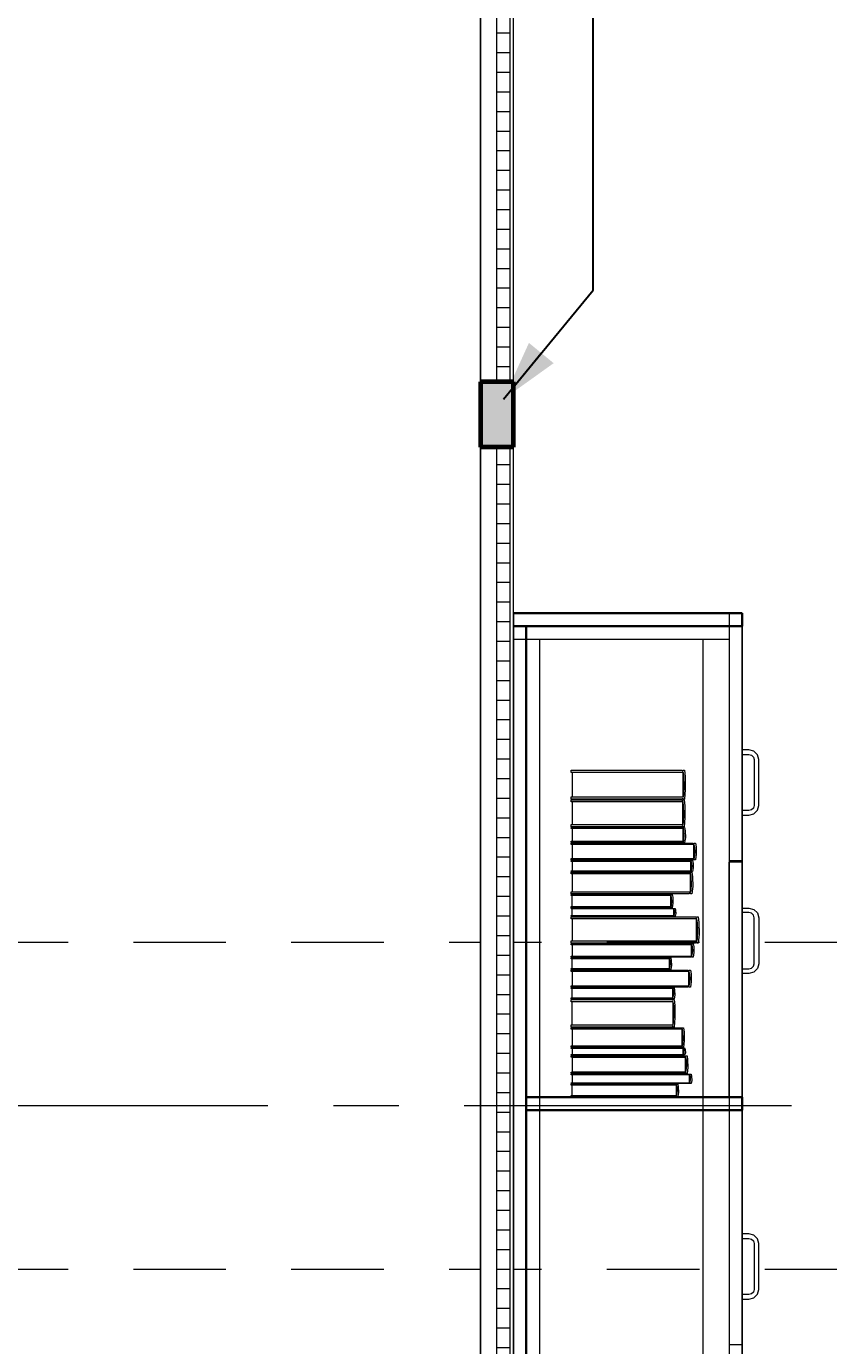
# Model space of a CAD drawing. Header units: inches. Extents: x -38 to 5698, y -33 to 92.
# Drawn here: x 104.076 to 105.302, y 7.083 to 9.1 of the extents above; entities that cross this region are included whole.
import ezdxf

# ---------------------------------------------------------------- set-up
doc = ezdxf.new("R2010")
doc.units = ezdxf.units.IN
doc.header["$MEASUREMENT"] = 0
doc.set_wipeout_variables(frame=1)
doc.header["$PDMODE"] = 1
for name, pattern in [('Hidden Line', [0.195611, 0.141111, -0.0545]), ('Punto & Raya', [0.65, 0.5, -0.075, 0, -0.075]), ('Wipeout_Contour', [1, 0, -1])]:
    doc.linetypes.add(name, pattern=pattern)
for name, color, linetype in [('02 _ ARQ _ ALB _ Cotas Ejes', 7, 'Continuous'), ('02 _ ARQ _ ALB _ Ejes Generales', 7, 'Continuous'), ('02 _ ARQ _ ZON _ Espacio.3D', 7, 'Continuous'), ('08 _ STR _ EXT _ 09 Vigas', 7, 'Continuous'), ('Acabado - Muros', 7, 'Continuous'), ('Dibujo 2D - General', 7, 'Continuous'), ('Interior - Mobiliario', 7, 'Continuous'), ('Notas - Etiquetas', 251, 'Continuous')]:
    doc.layers.add(name, color=color, linetype=linetype)
doc.styles.add('Estilo_Generado_4', font='swisse.ttf')
doc.dimstyles.new('Estilo_Generado__1', dxfattribs={"dimtxt": 0.125, "dimasz": 0.095, "dimexe": 0.18, "dimexo": 0.3, "dimgap": 0, "dimtad": 0, "dimtih": 1, "dimtoh": 1, "dimzin": 0, "dimdsep": 46, "dimtxsty": 'Estilo_Generado_4', "dimblk": 'ARROWHEAD_6', "dimblk1": 'ARROWHEAD_6', "dimblk2": 'ARROWHEAD_6', "dimcen": 0.09, "dimse1": 1, "dimse2": 1, "dimclrd": 144, "dimclre": 144, "dimclrt": 7, "dimadec": 0, "dimazin": 0, "dimtfac": 1, "dimtdec": 4, "dimtmove": 0, "dimatfit": 3, "dimfxl": 1, "dimtolj": 1, "dimtzin": 0, "dimarcsym": 0})
doc.dimstyles.new('Estilo_Generado__8', dxfattribs={"dimtxt": 0.18, "dimasz": 0.0912, "dimexe": 0.18, "dimexo": 0.0625, "dimgap": 0, "dimtad": 0, "dimtih": 1, "dimtoh": 1, "dimdec": 4, "dimzin": 0, "dimdsep": 46, "dimcen": 0.09, "dimadec": 0, "dimazin": 0, "dimtfac": 1, "dimtdec": 4, "dimtmove": 0, "dimatfit": 3, "dimldrblk": 'ARROWHEAD_5', "dimfxl": 1, "dimtolj": 1, "dimtzin": 0, "dimarcsym": 0})
pattern_1 = [(0, (92.500015, 3e-09), (0, 0.03), [])]

# ---------------------------------------------------------------- blocks, each defined once
blk = doc.blocks.new('ARROWHEAD_6')
at = {"color": 0, "linetype": 'Continuous', "lineweight": 0}
for p, q in [((-0.5, -0.5), (0.5, 0.5)), ((0, 0), (-1, 0))]:
    blk.add_line(p, q, dxfattribs=at)
blk = doc.blocks.new('*D87', base_point=(804.059, 0))
at = {"layer": '02 _ ARQ _ ALB _ Cotas Ejes', "color": 144, "linetype": 'Continuous', "lineweight": -2, "transparency": 16777216}
for p, q in [((101.915, 2.2841), (105.0886, 2.2841)), ((108.725, 2.2841), (105.476, 2.2841))]:
    blk.add_line(p, q, dxfattribs=at)
at = {"layer": 'Defpoints', "color": 0, "linetype": 'Continuous', "transparency": 16777216}
for p in [(101.82, 7.45), (108.82, 7.45), (108.82, 2.2841)]:
    blk.add_point(p, dxfattribs=at)
at = {"layer": '02 _ ARQ _ ALB _ Cotas Ejes', "color": 144, "linetype": 'Continuous', "lineweight": -2, "transparency": 16777216, "xscale": 0.095, "yscale": 0.095, "zscale": 0.095, "rotation": 180}
blk.add_blockref('ARROWHEAD_6', (101.82, 2.2841), dxfattribs=at)
at = {"layer": '02 _ ARQ _ ALB _ Cotas Ejes', "color": 144, "linetype": 'Continuous', "lineweight": -2, "transparency": 16777216, "xscale": 0.095, "yscale": 0.095, "zscale": 0.095}
blk.add_blockref('ARROWHEAD_6', (108.82, 2.2841), dxfattribs=at)
at = {"layer": '02 _ ARQ _ ALB _ Cotas Ejes', "color": 7, "linetype": 'Continuous', "lineweight": 13, "transparency": 16777216, "insert": (105.2823, 2.2841), "char_height": 0.125, "attachment_point": 5, "style": 'Estilo_Generado_4'}
blk.add_mtext('\\A1;7.00', dxfattribs=at)
blk = doc.blocks.new('ARROWHEAD_5')
at = {"linetype": 'Continuous', "lineweight": 0}
blk.add_hatch(color=0, dxfattribs=at).paths.add_polyline_path([(-1, 0.2679), (0, 0), (-1, -0.2679)])
at = {"color": 0, "linetype": 'Continuous', "lineweight": 0}
blk.add_line((0, 0), (-1, 0), dxfattribs=at)

msp = doc.modelspace()

# ---------------------------------------------------------------- linework, layer by layer
at = {"layer": '02 _ ARQ _ ZON _ Espacio.3D', "color": 254, "linetype": 'Continuous', "lineweight": 0, "flags": 128}
for points in [[(104.8201, 17.35), (104.8201, 6.45), (117.6487, 6.4499), (117.6487, 7.7), (117.7931, 7.7), (117.793, 6.45), (122.1232, 6.45), (122.1232, 7.7), (122.57, 7.7), (122.57, 16.9), (122.57, 17.4), (116.67, 17.4), (116.67, 16.9), (116.07, 16.9), (116.07, 16.2999), (115.57, 16.2999), (115.57, 17.4), (112.57, 17.4), (112.57, 16.0999), (108.57, 16.0998), (108.57, 17.35)], [(104.7701, 6.45), (104.7701, 17.35), (102.57, 17.35), (102.57, 16.9), (102.07, 16.9), (102.07, 16.4), (101.82, 16.4), (101.82, 16.15), (100.8201, 16.15), (100.8201, 13.25), (101.82, 13.25), (101.82, 12), (100.8201, 12), (100.8201, 9.1), (101.82, 9.1), (101.82, 8.1), (102.07, 8.1), (102.07, 7.7), (102.47, 7.7), (102.47, 7.2), (101.57, 7.2), (101.57, 7.85), (100.82, 7.85), (100.82, 6.45)]]:
    msp.add_lwpolyline(points, close=True, dxfattribs=at)
at = {"layer": 'Interior - Mobiliario', "color": 175, "linetype": 'Continuous', "lineweight": 13}
for p, q in [((104.8401, 8.1829), (105.1501, 8.1829)), ((104.8601, 8.1629), (105.1101, 8.1629)), ((105.1101, 8.1629), (105.1501, 8.1629)), ((105.1801, 7.9939), (105.1701, 7.9939)), ((105.1701, 7.9939), (105.1701, 7.9869)), ((105.1876, 7.9919), (105.1801, 7.9939)), ((105.1931, 7.9864), (105.1876, 7.9919)), ((105.1701, 7.9869), (105.1801, 7.9869)), ((105.1801, 7.9869), (105.1841, 7.9859)), ((105.1841, 7.9859), (105.187, 7.9829)), ((105.187, 7.9829), (105.1881, 7.9789)), ((105.1881, 7.9789), (105.1881, 7.9089)), ((105.1951, 7.9789), (105.1931, 7.9864)), ((105.1951, 7.9089), (105.1951, 7.9789)), ((104.9087, 7.9591), (104.9087, 7.9626)), ((104.9087, 7.9626), (105.0779, 7.9626)), ((105.08, 7.9591), (104.9087, 7.9591)), ((104.9105, 7.922), (104.9105, 7.9591)), ((105.0779, 7.9626), (105.0781, 7.9624)), ((105.0781, 7.9624), (105.0783, 7.9622)), ((105.0783, 7.9622), (105.0785, 7.962)), ((105.0785, 7.962), (105.0788, 7.9619)), ((105.0788, 7.9619), (105.079, 7.9619)), ((105.079, 7.9619), (105.0793, 7.962)), ((105.0791, 7.9591), (105.0791, 7.922)), ((105.0793, 7.962), (105.0795, 7.9622)), ((105.0795, 7.9622), (105.0797, 7.9625)), ((105.0797, 7.9625), (105.0798, 7.9626)), ((105.0798, 7.9626), (105.0817, 7.9626)), ((105.0808, 7.9525), (105.08, 7.9591)), ((105.0812, 7.9389), (105.0808, 7.9525)), ((105.0817, 7.9626), (105.0827, 7.953)), ((105.0827, 7.953), (105.0829, 7.9332)), ((105.0805, 7.9254), (105.0812, 7.9389)), ((105.0829, 7.9332), (105.0817, 7.9185)), ((104.9087, 7.9185), (104.9087, 7.922)), ((104.9087, 7.922), (105.08, 7.922)), ((105.0779, 7.9185), (104.9087, 7.9185)), ((104.9087, 7.9142), (104.9087, 7.9175)), ((104.9087, 7.9175), (105.0776, 7.9175)), ((105.0796, 7.9142), (104.9087, 7.9142)), ((104.9105, 7.8796), (104.9105, 7.9142)), ((105.0776, 7.9175), (105.0777, 7.9172)), ((105.0777, 7.9172), (105.0779, 7.917)), ((105.078, 7.9186), (105.0779, 7.9185)), ((105.0779, 7.917), (105.0782, 7.9169)), ((105.0782, 7.9189), (105.078, 7.9186)), ((105.0785, 7.9191), (105.0782, 7.9189)), ((105.0782, 7.9169), (105.0784, 7.9168)), ((105.0784, 7.9168), (105.0787, 7.9168)), ((105.0787, 7.9192), (105.0785, 7.9191)), ((105.079, 7.9192), (105.0787, 7.9192)), ((105.0787, 7.9168), (105.0789, 7.9169)), ((105.0788, 7.9142), (105.0788, 7.8796)), ((105.0789, 7.9169), (105.0792, 7.9171)), ((105.0792, 7.9191), (105.079, 7.9192)), ((105.0795, 7.919), (105.0792, 7.9191)), ((105.0792, 7.9171), (105.0794, 7.9173)), ((105.0794, 7.9173), (105.0795, 7.9175)), ((105.0797, 7.9187), (105.0795, 7.919)), ((105.0795, 7.9175), (105.0814, 7.9175)), ((105.0804, 7.908), (105.0796, 7.9142)), ((105.0798, 7.9185), (105.0797, 7.9187)), ((105.0817, 7.9185), (105.0798, 7.9185)), ((105.08, 7.922), (105.0805, 7.9254)), ((105.0809, 7.8953), (105.0804, 7.908)), ((105.0814, 7.9175), (105.0823, 7.9084)), ((105.0823, 7.9084), (105.0825, 7.89)), ((105.1881, 7.9089), (105.187, 7.9049)), ((105.1931, 7.9014), (105.1951, 7.9089)), ((105.0801, 7.8827), (105.0809, 7.8953)), ((105.0825, 7.89), (105.0814, 7.8763)), ((105.1801, 7.9009), (105.1701, 7.9009)), ((105.1701, 7.9009), (105.1701, 7.8939)), ((105.1701, 7.8939), (105.1801, 7.8939)), ((105.1841, 7.902), (105.1801, 7.9009)), ((105.1801, 7.8939), (105.1876, 7.8959)), ((105.187, 7.9049), (105.1841, 7.902)), ((105.1876, 7.8959), (105.1931, 7.9014)), ((104.9087, 7.8763), (104.9087, 7.8796)), ((104.9087, 7.8796), (105.0796, 7.8796)), ((105.0776, 7.8763), (104.9087, 7.8763)), ((104.9087, 7.8735), (104.9087, 7.8753)), ((104.9087, 7.8753), (105.0781, 7.8753)), ((105.0802, 7.8735), (104.9087, 7.8735)), ((105.0777, 7.8765), (105.0776, 7.8763)), ((105.0779, 7.8767), (105.0777, 7.8765)), ((105.0781, 7.8769), (105.0779, 7.8767)), ((105.0784, 7.877), (105.0781, 7.8769)), ((105.0781, 7.8753), (105.0783, 7.8752)), ((105.0783, 7.8752), (105.0785, 7.8751)), ((105.0786, 7.877), (105.0784, 7.877)), ((105.0785, 7.8751), (105.0788, 7.875)), ((105.0789, 7.8769), (105.0786, 7.877)), ((105.0788, 7.875), (105.079, 7.8749)), ((105.0791, 7.8768), (105.0789, 7.8769)), ((105.079, 7.8749), (105.0793, 7.8749)), ((105.0793, 7.8765), (105.0791, 7.8768)), ((105.0795, 7.8763), (105.0793, 7.8765)), ((105.0793, 7.8749), (105.0795, 7.875)), ((105.0814, 7.8763), (105.0795, 7.8763)), ((105.0795, 7.875), (105.0797, 7.8751)), ((105.0796, 7.8796), (105.0801, 7.8827)), ((105.0797, 7.8751), (105.08, 7.8752)), ((105.08, 7.8752), (105.0801, 7.8753)), ((105.0801, 7.8753), (105.0819, 7.8753)), ((105.081, 7.87), (105.0802, 7.8735)), ((105.0815, 7.8629), (105.081, 7.87)), ((105.0819, 7.8753), (105.0829, 7.8702))]:
    msp.add_line(p, q, dxfattribs=at)

# ---------------------------------------------------------------- leaders
at = {"layer": 'Notas - Etiquetas', "color": 8, "linetype": 'Continuous', "lineweight": 13, "annotation_type": 0, "has_hookline": 1, "hookline_direction": 0, "text_width": 1.9482, "horizontal_direction": (0, 1, 0)}
msp.add_leader([(104.8051, 8.5301), (104.9422, 8.6969), (104.9422, 9.1969)], dimstyle='Estilo_Generado__8', dxfattribs=at)

# ---------------------------------------------------------------- next in the draw order: wipeouts: each hides what was drawn before it
at = {"color": 254, "linetype": 'Wipeout_Contour', "lineweight": 0, "ltscale": 4898.812361}
msp.add_wipeout([(104.7701, 10.7067), (104.7701, 8.5567), (104.8201, 8.5567), (104.8201, 10.6902), (104.7871, 10.6902), (104.7871, 10.7067)], dxfattribs=at).dxf.layer = 'Acabado - Muros'
at = {"color": 254, "linetype": 'Wipeout_Contour', "lineweight": 0, "ltscale": 4906.165759}
msp.add_wipeout([(117.0136, 5.8), (117.0136, 6.35), (100.6701, 6.35), (100.6701, 7.85), (100.17, 7.85), (100.17, 5.8)], dxfattribs=at).dxf.layer = 'Dibujo 2D - General'

# ---------------------------------------------------------------- next in the draw order: linework, layer by layer
at = {"layer": 'Acabado - Muros', "color": 251, "linetype": 'Continuous', "lineweight": 13, "flags": 128}
for points in [[(104.7701, 12.8567), (104.7701, 10.7067), (104.7701, 8.5567)], [(104.8201, 10.6902), (104.8201, 8.5567)]]:
    msp.add_lwpolyline(points, dxfattribs=at)
at = {"layer": 'Interior - Mobiliario', "color": 175, "linetype": 'Continuous', "lineweight": 13}
for p, q in [((104.8401, 6.7229), (104.8401, 8.1829)), ((105.1501, 8.1829), (105.1501, 6.7229)), ((104.9105, 7.8541), (104.9105, 7.8735)), ((105.0793, 7.8735), (105.0793, 7.8541)), ((105.0829, 7.8702), (105.0831, 7.8599)), ((104.9087, 7.8522), (104.9087, 7.8541)), ((104.9087, 7.8541), (105.0802, 7.8541)), ((105.0781, 7.8522), (104.9087, 7.8522)), ((104.9087, 7.8492), (104.9087, 7.8512)), ((104.9087, 7.8512), (105.0943, 7.8512)), ((105.0965, 7.8492), (104.9087, 7.8492)), ((104.9106, 7.8275), (104.9106, 7.8492)), ((105.0782, 7.8523), (105.0781, 7.8522)), ((105.0785, 7.8524), (105.0782, 7.8523)), ((105.0787, 7.8525), (105.0785, 7.8524)), ((105.0789, 7.8526), (105.0787, 7.8525)), ((105.0792, 7.8526), (105.0789, 7.8526)), ((105.0795, 7.8526), (105.0792, 7.8526)), ((105.0797, 7.8525), (105.0795, 7.8526)), ((105.0799, 7.8523), (105.0797, 7.8525)), ((105.0801, 7.8522), (105.0799, 7.8523)), ((105.0819, 7.8522), (105.0801, 7.8522)), ((105.0802, 7.8541), (105.0807, 7.8558)), ((105.0807, 7.8558), (105.0815, 7.8629)), ((105.0831, 7.8599), (105.0819, 7.8522)), ((105.0943, 7.8512), (105.0944, 7.8511)), ((105.0944, 7.8511), (105.0947, 7.8509)), ((105.0947, 7.8509), (105.0949, 7.8508)), ((105.0949, 7.8508), (105.0952, 7.8508)), ((105.0952, 7.8508), (105.0955, 7.8508)), ((105.0955, 7.8508), (105.0958, 7.8508)), ((105.0956, 7.8492), (105.0956, 7.8275)), ((105.0958, 7.8508), (105.096, 7.851)), ((105.096, 7.851), (105.0963, 7.8511)), ((105.0963, 7.8511), (105.0964, 7.8512)), ((105.0964, 7.8512), (105.0984, 7.8512)), ((105.0974, 7.8453), (105.0965, 7.8492)), ((105.0984, 7.8512), (105.0995, 7.8456)), ((104.9087, 7.8255), (104.9087, 7.8275)), ((104.9087, 7.8275), (105.0965, 7.8275)), ((105.0965, 7.8275), (105.0971, 7.8295)), ((105.0971, 7.8295), (105.0979, 7.8374)), ((105.0979, 7.8374), (105.0974, 7.8453)), ((105.0997, 7.8341), (105.0984, 7.8255)), ((105.0995, 7.8456), (105.0997, 7.8341)), ((105.0943, 7.8255), (104.9087, 7.8255)), ((104.9087, 7.8231), (104.9087, 7.8245)), ((104.9087, 7.8245), (105.0898, 7.8245)), ((105.092, 7.8231), (104.9087, 7.8231)), ((104.9087, 7.8077), (104.9087, 7.809)), ((104.9087, 7.809), (105.092, 7.809)), ((105.0898, 7.8077), (104.9087, 7.8077)), ((104.9087, 7.8041), (104.9087, 7.8067)), ((104.9087, 7.8067), (105.089, 7.8067)), ((104.9106, 7.809), (104.9106, 7.8231)), ((105.089, 7.8067), (105.0892, 7.8065)), ((105.0892, 7.8065), (105.0894, 7.8063)), ((105.0894, 7.8063), (105.0897, 7.8062)), ((105.0897, 7.8062), (105.0899, 7.8062)), ((105.0898, 7.8245), (105.09, 7.8244)), ((105.0899, 7.8078), (105.0898, 7.8077)), ((105.0902, 7.8079), (105.0899, 7.8078)), ((105.0899, 7.8062), (105.0902, 7.8062)), ((105.09, 7.8244), (105.0902, 7.8243)), ((105.0902, 7.8243), (105.0905, 7.8242)), ((105.0904, 7.8079), (105.0902, 7.8079)), ((105.0902, 7.8062), (105.0905, 7.8062)), ((105.0907, 7.808), (105.0904, 7.8079)), ((105.0905, 7.8242), (105.0908, 7.8242)), ((105.0905, 7.8062), (105.0907, 7.8064)), ((105.091, 7.808), (105.0907, 7.808)), ((105.0907, 7.8064), (105.091, 7.8066)), ((105.0908, 7.8242), (105.091, 7.8242)), ((105.091, 7.8242), (105.0913, 7.8242)), ((105.0912, 7.808), (105.091, 7.808)), ((105.091, 7.8066), (105.0911, 7.8067)), ((105.0911, 7.8231), (105.0911, 7.809)), ((105.0911, 7.8067), (105.0931, 7.8067)), ((105.0915, 7.8079), (105.0912, 7.808)), ((105.0913, 7.8242), (105.0915, 7.8243)), ((105.0915, 7.8243), (105.0918, 7.8244)), ((105.0917, 7.8078), (105.0915, 7.8079)), ((105.0919, 7.8077), (105.0917, 7.8078)), ((105.0918, 7.8244), (105.0919, 7.8245)), ((105.0919, 7.8245), (105.0939, 7.8245)), ((105.0939, 7.8077), (105.0919, 7.8077)), ((105.0929, 7.8206), (105.092, 7.8231)), ((105.092, 7.809), (105.0926, 7.8103)), ((105.0926, 7.8103), (105.0934, 7.8155)), ((105.0934, 7.8155), (105.0929, 7.8206)), ((105.0931, 7.8067), (105.0941, 7.7995)), ((105.0939, 7.8245), (105.0949, 7.8208)), ((105.0951, 7.8133), (105.0939, 7.8077)), ((105.0944, 7.8256), (105.0943, 7.8255)), ((105.0946, 7.8257), (105.0944, 7.8256)), ((105.0949, 7.8258), (105.0946, 7.8257)), ((105.0952, 7.8259), (105.0949, 7.8258)), ((105.0949, 7.8208), (105.0951, 7.8133)), ((105.0954, 7.8259), (105.0952, 7.8259)), ((105.0957, 7.8259), (105.0954, 7.8259)), ((105.096, 7.8258), (105.0957, 7.8259)), ((105.0962, 7.8256), (105.096, 7.8258)), ((105.0964, 7.8255), (105.0962, 7.8256)), ((105.0984, 7.8255), (105.0964, 7.8255)), ((105.1701, 7.8239), (105.1501, 7.8239)), ((105.1701, 7.8219), (105.1501, 7.8219)), ((105.0912, 7.8041), (104.9087, 7.8041)), ((104.9106, 7.7765), (104.9106, 7.8041)), ((105.0903, 7.8041), (105.0903, 7.7765)), ((105.0921, 7.7992), (105.0912, 7.8041)), ((105.0918, 7.779), (105.0926, 7.7891)), ((105.0926, 7.7891), (105.0921, 7.7992)), ((105.0941, 7.7995), (105.0943, 7.7848)), ((104.9087, 7.7739), (104.9087, 7.7765)), ((104.9087, 7.7765), (105.0912, 7.7765)), ((105.089, 7.7739), (104.9087, 7.7739)), ((104.9087, 7.7713), (104.9087, 7.7729)), ((104.9087, 7.7729), (105.0595, 7.7729)), ((105.0613, 7.7713), (104.9087, 7.7713)), ((104.9103, 7.7542), (104.9103, 7.7713)), ((105.0595, 7.7729), (105.0596, 7.7728)), ((105.0596, 7.7728), (105.0598, 7.7727)), ((105.0598, 7.7727), (105.06, 7.7726)), ((105.06, 7.7726), (105.0602, 7.7726)), ((105.0602, 7.7726), (105.0605, 7.7726)), ((105.0605, 7.7726), (105.0607, 7.7726)), ((105.0605, 7.7713), (105.0605, 7.7542)), ((105.0607, 7.7726), (105.0609, 7.7727)), ((105.0609, 7.7727), (105.0611, 7.7728)), ((105.0611, 7.7728), (105.0612, 7.7729)), ((105.0612, 7.7729), (105.0629, 7.7729)), ((105.062, 7.7682), (105.0613, 7.7713)), ((105.0624, 7.762), (105.062, 7.7682)), ((105.0629, 7.7729), (105.0637, 7.7684)), ((105.0637, 7.7684), (105.0639, 7.7593)), ((105.0891, 7.774), (105.089, 7.7739)), ((105.0894, 7.7742), (105.0891, 7.774)), ((105.0896, 7.7744), (105.0894, 7.7742)), ((105.0899, 7.7745), (105.0896, 7.7744)), ((105.0902, 7.7745), (105.0899, 7.7745)), ((105.0904, 7.7744), (105.0902, 7.7745)), ((105.0907, 7.7743), (105.0904, 7.7744)), ((105.0909, 7.7741), (105.0907, 7.7743)), ((105.0911, 7.7739), (105.0909, 7.7741)), ((105.0931, 7.7739), (105.0911, 7.7739)), ((105.0912, 7.7765), (105.0918, 7.779)), ((105.0943, 7.7848), (105.0931, 7.7739)), ((104.9087, 7.7525), (104.9087, 7.7542)), ((104.9087, 7.7542), (105.0613, 7.7542)), ((105.0595, 7.7525), (104.9087, 7.7525)), ((104.9087, 7.7506), (104.9087, 7.7515)), ((104.9087, 7.7515), (105.0639, 7.7515)), ((105.0658, 7.7506), (104.9087, 7.7506)), ((104.9103, 7.7405), (104.9103, 7.7506)), ((105.0596, 7.7526), (105.0595, 7.7525)), ((105.0598, 7.7527), (105.0596, 7.7526)), ((105.06, 7.7528), (105.0598, 7.7527)), ((105.0602, 7.7529), (105.06, 7.7528)), ((105.0604, 7.7529), (105.0602, 7.7529)), ((105.0606, 7.7528), (105.0604, 7.7529)), ((105.0609, 7.7528), (105.0606, 7.7528)), ((105.0611, 7.7526), (105.0609, 7.7528)), ((105.0612, 7.7525), (105.0611, 7.7526)), ((105.0629, 7.7525), (105.0612, 7.7525)), ((105.0613, 7.7542), (105.0618, 7.7557)), ((105.0618, 7.7557), (105.0624, 7.762)), ((105.0639, 7.7593), (105.0629, 7.7525)), ((105.0639, 7.7515), (105.064, 7.7515)), ((105.064, 7.7515), (105.0642, 7.7514)), ((105.0642, 7.7514), (105.0644, 7.7514)), ((105.0644, 7.7514), (105.0647, 7.7513)), ((105.0647, 7.7513), (105.0649, 7.7513)), ((105.0649, 7.7513), (105.0651, 7.7514)), ((105.065, 7.7506), (105.065, 7.7405)), ((105.0651, 7.7514), (105.0654, 7.7514)), ((105.0654, 7.7514), (105.0656, 7.7515)), ((105.0656, 7.7515), (105.0656, 7.7515)), ((105.0656, 7.7515), (105.0674, 7.7515)), ((105.0665, 7.7488), (105.0658, 7.7506)), ((105.0669, 7.7451), (105.0665, 7.7488)), ((105.0674, 7.7515), (105.0682, 7.7489)), ((105.0682, 7.7489), (105.0684, 7.7435)), ((105.1701, 7.7519), (105.1801, 7.7519)), ((105.1701, 7.7449), (105.1701, 7.7519)), ((105.1801, 7.7519), (105.1876, 7.7499)), ((105.1876, 7.7499), (105.1931, 7.7444)), ((104.9087, 7.7395), (104.9087, 7.7405)), ((104.9087, 7.7405), (105.0658, 7.7405)), ((105.0639, 7.7395), (104.9087, 7.7395)), ((104.9087, 7.7353), (104.9087, 7.7385)), ((104.9087, 7.7385), (105.0985, 7.7385)), ((105.1008, 7.7353), (104.9087, 7.7353)), ((104.9107, 7.7016), (104.9107, 7.7353)), ((105.064, 7.7395), (105.0639, 7.7395)), ((105.0642, 7.7396), (105.064, 7.7395)), ((105.0644, 7.7397), (105.0642, 7.7396)), ((105.0646, 7.7397), (105.0644, 7.7397)), ((105.0649, 7.7397), (105.0646, 7.7397)), ((105.0651, 7.7397), (105.0649, 7.7397)), ((105.0653, 7.7396), (105.0651, 7.7397)), ((105.0655, 7.7396), (105.0653, 7.7396)), ((105.0656, 7.7395), (105.0655, 7.7396)), ((105.0674, 7.7395), (105.0656, 7.7395)), ((105.0658, 7.7405), (105.0662, 7.7414)), ((105.0662, 7.7414), (105.0669, 7.7451)), ((105.0684, 7.7435), (105.0674, 7.7395)), ((105.0985, 7.7385), (105.0987, 7.7383)), ((105.0987, 7.7383), (105.0989, 7.738)), ((105.0989, 7.738), (105.0992, 7.7379)), ((105.0992, 7.7379), (105.0995, 7.7378)), ((105.0995, 7.7378), (105.0997, 7.7378)), ((105.0997, 7.7378), (105.1, 7.7379)), ((105.0998, 7.7353), (105.0998, 7.7016)), ((105.1, 7.7379), (105.1003, 7.7381)), ((105.1003, 7.7381), (105.1005, 7.7383)), ((105.1005, 7.7383), (105.1006, 7.7385)), ((105.1006, 7.7385), (105.1027, 7.7385)), ((105.1017, 7.7293), (105.1008, 7.7353)), ((105.1022, 7.717), (105.1017, 7.7293)), ((105.1027, 7.7385), (105.1038, 7.7297)), ((105.1038, 7.7297), (105.1041, 7.7118)), ((105.1801, 7.7449), (105.1701, 7.7449)), ((105.1841, 7.7439), (105.1801, 7.7449)), ((105.187, 7.7409), (105.1841, 7.7439)), ((105.1881, 7.7369), (105.187, 7.7409)), ((105.1881, 7.6669), (105.1881, 7.7369)), ((105.1931, 7.7444), (105.1951, 7.7369)), ((105.1951, 7.7369), (105.1951, 7.6669)), ((105.1014, 7.7047), (105.1022, 7.717)), ((105.1041, 7.7118), (105.1027, 7.6984)), ((104.9087, 7.6984), (104.9087, 7.7016)), ((104.9087, 7.7016), (105.1008, 7.7016)), ((105.0985, 7.6984), (104.9087, 7.6984)), ((104.9087, 7.6958), (104.9087, 7.6974)), ((104.9087, 7.6974), (105.0909, 7.6974)), ((105.0931, 7.6958), (104.9087, 7.6958)), ((104.9106, 7.6786), (104.9106, 7.6958)), ((105.0909, 7.6974), (105.091, 7.6973)), ((105.091, 7.6973), (105.0913, 7.6972)), ((105.0913, 7.6972), (105.0915, 7.6971)), ((105.0915, 7.6971), (105.0918, 7.6971)), ((105.0918, 7.6971), (105.0921, 7.6971)), ((105.0921, 7.6971), (105.0924, 7.6971)), ((105.0922, 7.6958), (105.0922, 7.6786)), ((105.0924, 7.6971), (105.0926, 7.6972)), ((105.0926, 7.6972), (105.0929, 7.6974)), ((105.0929, 7.6974), (105.093, 7.6974)), ((105.093, 7.6974), (105.095, 7.6974)), ((105.094, 7.6927), (105.0931, 7.6958)), ((105.0937, 7.6802), (105.0944, 7.6864)), ((105.0944, 7.6864), (105.094, 7.6927)), ((105.095, 7.6974), (105.096, 7.693)), ((105.096, 7.693), (105.0962, 7.6838)), ((105.0986, 7.6986), (105.0985, 7.6984)), ((105.0988, 7.6988), (105.0986, 7.6986)), ((105.0991, 7.699), (105.0988, 7.6988)), ((105.0994, 7.6991), (105.0991, 7.699)), ((105.0997, 7.6991), (105.0994, 7.6991)), ((105.1, 7.699), (105.0997, 7.6991)), ((105.1002, 7.6989), (105.1, 7.699)), ((105.1005, 7.6987), (105.1002, 7.6989)), ((105.1006, 7.6984), (105.1005, 7.6987)), ((105.1027, 7.6984), (105.1006, 7.6984)), ((105.1008, 7.7016), (105.1014, 7.7047)), ((104.9087, 7.677), (104.9087, 7.6786)), ((104.9087, 7.6786), (105.0931, 7.6786)), ((105.0909, 7.677), (104.9087, 7.677)), ((104.9087, 7.6745), (104.9087, 7.676)), ((104.9087, 7.676), (105.0574, 7.676)), ((105.0592, 7.6745), (104.9087, 7.6745)), ((104.9103, 7.6593), (104.9103, 7.6745)), ((105.0574, 7.676), (105.0575, 7.6759)), ((105.0575, 7.6759), (105.0577, 7.6758)), ((105.0577, 7.6758), (105.0579, 7.6757)), ((105.0579, 7.6757), (105.0581, 7.6757)), ((105.0581, 7.6757), (105.0583, 7.6757)), ((105.0583, 7.6757), (105.0586, 7.6757)), ((105.0584, 7.6745), (105.0584, 7.6593)), ((105.0586, 7.6757), (105.0588, 7.6758)), ((105.0588, 7.6758), (105.059, 7.6759)), ((105.059, 7.6759), (105.059, 7.676)), ((105.059, 7.676), (105.0607, 7.676)), ((105.0599, 7.6718), (105.0592, 7.6745)), ((105.0596, 7.6606), (105.0603, 7.6662)), ((105.0603, 7.6662), (105.0599, 7.6718)), ((105.0607, 7.676), (105.0615, 7.672)), ((105.0615, 7.672), (105.0617, 7.6639)), ((105.091, 7.6771), (105.0909, 7.677)), ((105.0912, 7.6772), (105.091, 7.6771)), ((105.0915, 7.6773), (105.0912, 7.6772)), ((105.0918, 7.6773), (105.0915, 7.6773)), ((105.092, 7.6773), (105.0918, 7.6773)), ((105.0923, 7.6773), (105.092, 7.6773)), ((105.0926, 7.6772), (105.0923, 7.6773)), ((105.0928, 7.6771), (105.0926, 7.6772)), ((105.093, 7.677), (105.0928, 7.6771)), ((105.095, 7.677), (105.093, 7.677)), ((105.0931, 7.6786), (105.0937, 7.6802)), ((105.0962, 7.6838), (105.095, 7.677)), ((105.187, 7.6629), (105.1881, 7.6669)), ((105.1951, 7.6669), (105.1931, 7.6594)), ((104.9087, 7.6578), (104.9087, 7.6593)), ((104.9087, 7.6593), (105.0592, 7.6593)), ((105.0574, 7.6578), (104.9087, 7.6578)), ((104.9087, 7.6547), (104.9087, 7.6568)), ((104.9087, 7.6568), (105.0867, 7.6568)), ((105.0889, 7.6547), (104.9087, 7.6547)), ((104.9106, 7.6332), (104.9106, 7.6547)), ((105.0576, 7.658), (105.0574, 7.6579)), ((105.0574, 7.6579), (105.0574, 7.6578)), ((105.0578, 7.6581), (105.0576, 7.658)), ((105.0581, 7.6581), (105.0578, 7.6581)), ((105.0583, 7.6581), (105.0581, 7.6581)), ((105.0585, 7.6581), (105.0583, 7.6581)), ((105.0587, 7.658), (105.0585, 7.6581)), ((105.0589, 7.6579), (105.0587, 7.658)), ((105.059, 7.6578), (105.0589, 7.6579)), ((105.0607, 7.6578), (105.059, 7.6578)), ((105.0592, 7.6593), (105.0596, 7.6606)), ((105.0617, 7.6639), (105.0607, 7.6578)), ((105.0867, 7.6568), (105.0869, 7.6567)), ((105.0869, 7.6567), (105.0871, 7.6565)), ((105.0871, 7.6565), (105.0874, 7.6564)), ((105.0874, 7.6564), (105.0876, 7.6564)), ((105.0876, 7.6564), (105.0879, 7.6564)), ((105.0879, 7.6564), (105.0882, 7.6564)), ((105.088, 7.6547), (105.088, 7.6332)), ((105.0882, 7.6564), (105.0884, 7.6565)), ((105.0884, 7.6565), (105.0886, 7.6567)), ((105.0886, 7.6567), (105.0887, 7.6568)), ((105.0887, 7.6568), (105.0907, 7.6568)), ((105.0897, 7.6509), (105.0889, 7.6547)), ((105.0902, 7.643), (105.0897, 7.6509)), ((105.0907, 7.6568), (105.0917, 7.6512)), ((105.0917, 7.6512), (105.0919, 7.6397)), ((105.1701, 7.6589), (105.1801, 7.6589)), ((105.1701, 7.6519), (105.1701, 7.6589)), ((105.1801, 7.6519), (105.1701, 7.6519)), ((105.1801, 7.6589), (105.1841, 7.66)), ((105.1876, 7.6539), (105.1801, 7.6519)), ((105.1841, 7.66), (105.187, 7.6629)), ((105.1931, 7.6594), (105.1876, 7.6539)), ((104.9087, 7.6311), (104.9087, 7.6332)), ((104.9087, 7.6332), (105.0889, 7.6332)), ((105.0867, 7.6311), (104.9087, 7.6311)), ((104.9087, 7.6288), (104.9087, 7.6301)), ((104.9087, 7.6301), (105.0623, 7.6301)), ((105.0642, 7.6288), (104.9087, 7.6288)), ((104.9103, 7.6145), (104.9103, 7.6288)), ((105.0623, 7.6301), (105.0625, 7.6301)), ((105.0625, 7.6301), (105.0627, 7.63)), ((105.0627, 7.63), (105.0629, 7.6299)), ((105.0629, 7.6299), (105.0631, 7.6299)), ((105.0631, 7.6299), (105.0634, 7.6299)), ((105.0634, 7.6299), (105.0636, 7.6299)), ((105.0634, 7.6288), (105.0634, 7.6145)), ((105.0636, 7.6299), (105.0638, 7.63)), ((105.0638, 7.63), (105.064, 7.6301)), ((105.064, 7.6301), (105.0641, 7.6301)), ((105.0641, 7.6301), (105.0658, 7.6301)), ((105.0649, 7.6262), (105.0642, 7.6288)), ((105.0653, 7.621), (105.0649, 7.6262)), ((105.0658, 7.6301), (105.0667, 7.6264)), ((105.0667, 7.6264), (105.0668, 7.6188)), ((105.0868, 7.6312), (105.0867, 7.6311)), ((105.0871, 7.6314), (105.0868, 7.6312)), ((105.0873, 7.6315), (105.0871, 7.6314)), ((105.0876, 7.6316), (105.0873, 7.6315)), ((105.0878, 7.6316), (105.0876, 7.6316)), ((105.0881, 7.6315), (105.0878, 7.6316)), ((105.0884, 7.6314), (105.0881, 7.6315)), ((105.0886, 7.6313), (105.0884, 7.6314)), ((105.0887, 7.6311), (105.0886, 7.6313)), ((105.0907, 7.6311), (105.0887, 7.6311)), ((105.0889, 7.6332), (105.0894, 7.6351)), ((105.0894, 7.6351), (105.0902, 7.643)), ((105.0919, 7.6397), (105.0907, 7.6311)), ((104.9087, 7.6132), (104.9087, 7.6145)), ((104.9087, 7.6145), (105.0642, 7.6145)), ((105.0623, 7.6132), (104.9087, 7.6132)), ((104.9087, 7.6088), (104.9087, 7.6122)), ((104.9087, 7.6122), (105.0627, 7.6122)), ((105.0646, 7.6088), (104.9087, 7.6088)), ((104.9103, 7.5733), (104.9103, 7.6088)), ((105.0624, 7.6132), (105.0623, 7.6132)), ((105.0626, 7.6133), (105.0624, 7.6132)), ((105.0628, 7.6134), (105.0626, 7.6133)), ((105.0627, 7.6122), (105.0629, 7.6119)), ((105.0631, 7.6134), (105.0628, 7.6134)), ((105.0629, 7.6119), (105.0631, 7.6117)), ((105.0633, 7.6134), (105.0631, 7.6134)), ((105.0631, 7.6117), (105.0633, 7.6115)), ((105.0635, 7.6134), (105.0633, 7.6134)), ((105.0633, 7.6115), (105.0635, 7.6115)), ((105.0638, 7.6133), (105.0635, 7.6134)), ((105.0635, 7.6115), (105.0637, 7.6115)), ((105.0637, 7.6115), (105.064, 7.6116)), ((105.064, 7.6133), (105.0638, 7.6133)), ((105.0638, 7.6088), (105.0638, 7.5733)), ((105.0641, 7.6132), (105.064, 7.6133)), ((105.064, 7.6116), (105.0642, 7.6117)), ((105.0658, 7.6132), (105.0641, 7.6132)), ((105.0642, 7.6145), (105.0647, 7.6158)), ((105.0642, 7.6117), (105.0644, 7.612)), ((105.0644, 7.612), (105.0645, 7.6122)), ((105.0645, 7.6122), (105.0662, 7.6122)), ((105.0653, 7.6025), (105.0646, 7.6088)), ((105.0647, 7.6158), (105.0653, 7.621)), ((105.0668, 7.6188), (105.0658, 7.6132)), ((105.0662, 7.6122), (105.067, 7.6029)), ((105.0651, 7.5765), (105.0657, 7.5895)), ((105.0657, 7.5895), (105.0653, 7.6025)), ((105.067, 7.6029), (105.0672, 7.584)), ((104.9087, 7.57), (104.9087, 7.5733)), ((104.9087, 7.5733), (105.0646, 7.5733)), ((105.0627, 7.57), (104.9087, 7.57)), ((104.9087, 7.5666), (104.9087, 7.569)), ((104.9087, 7.569), (105.0766, 7.569)), ((105.0786, 7.5666), (104.9087, 7.5666)), ((104.9105, 7.5415), (104.9105, 7.5666)), ((105.0628, 7.5701), (105.0627, 7.57)), ((105.063, 7.5704), (105.0628, 7.5701)), ((105.0632, 7.5706), (105.063, 7.5704)), ((105.0635, 7.5707), (105.0632, 7.5706)), ((105.0637, 7.5707), (105.0635, 7.5707)), ((105.0639, 7.5706), (105.0637, 7.5707)), ((105.0641, 7.5704), (105.0639, 7.5706)), ((105.0643, 7.5702), (105.0641, 7.5704)), ((105.0645, 7.57), (105.0643, 7.5702)), ((105.0662, 7.57), (105.0645, 7.57)), ((105.0646, 7.5733), (105.0651, 7.5765)), ((105.0672, 7.584), (105.0662, 7.57)), ((105.0766, 7.569), (105.0767, 7.5688)), ((105.0767, 7.5688), (105.0769, 7.5686)), ((105.0769, 7.5686), (105.0772, 7.5685)), ((105.0772, 7.5685), (105.0774, 7.5685)), ((105.0774, 7.5685), (105.0777, 7.5685)), ((105.0777, 7.5685), (105.0779, 7.5685)), ((105.0778, 7.5666), (105.0778, 7.5415)), ((105.0779, 7.5685), (105.0782, 7.5687)), ((105.0782, 7.5687), (105.0784, 7.5689)), ((105.0784, 7.5689), (105.0785, 7.569)), ((105.0785, 7.569), (105.0803, 7.569)), ((105.0794, 7.5621), (105.0786, 7.5666)), ((105.0803, 7.569), (105.0813, 7.5624)), ((105.0791, 7.5438), (105.0798, 7.5529)), ((105.0798, 7.5529), (105.0794, 7.5621)), ((105.0815, 7.5491), (105.0803, 7.5391)), ((105.0813, 7.5624), (105.0815, 7.5491)), ((104.9087, 7.5391), (104.9087, 7.5415)), ((104.9087, 7.5415), (105.0786, 7.5415)), ((105.0766, 7.5391), (104.9087, 7.5391)), ((104.9087, 7.5372), (104.9087, 7.5381)), ((104.9087, 7.5381), (105.0782, 7.5381)), ((105.0803, 7.5372), (104.9087, 7.5372)), ((104.9087, 7.527), (104.9087, 7.5279)), ((104.9087, 7.5279), (105.0803, 7.5279)), ((105.0782, 7.527), (104.9087, 7.527)), ((104.9087, 7.5239), (104.9087, 7.526)), ((104.9087, 7.526), (105.0818, 7.526)), ((105.0839, 7.5239), (104.9087, 7.5239)), ((104.9105, 7.5279), (104.9105, 7.5372)), ((104.9105, 7.5239), (105.083, 7.5239)), ((104.9105, 7.5012), (104.9105, 7.5239)), ((105.0767, 7.5392), (105.0766, 7.5391)), ((105.0769, 7.5394), (105.0767, 7.5392)), ((105.0771, 7.5396), (105.0769, 7.5394)), ((105.0774, 7.5396), (105.0771, 7.5396)), ((105.0776, 7.5396), (105.0774, 7.5396)), ((105.0779, 7.5396), (105.0776, 7.5396)), ((105.0781, 7.5395), (105.0779, 7.5396)), ((105.0783, 7.5393), (105.0781, 7.5395)), ((105.0782, 7.5381), (105.0784, 7.5381)), ((105.0783, 7.5271), (105.0782, 7.527)), ((105.0785, 7.5391), (105.0783, 7.5393)), ((105.0785, 7.5271), (105.0783, 7.5271)), ((105.0784, 7.5381), (105.0786, 7.538)), ((105.0803, 7.5391), (105.0785, 7.5391)), ((105.0788, 7.5272), (105.0785, 7.5271)), ((105.0786, 7.5415), (105.0791, 7.5438)), ((105.0786, 7.538), (105.0788, 7.538)), ((105.0788, 7.538), (105.0791, 7.5379)), ((105.079, 7.5272), (105.0788, 7.5272)), ((105.0793, 7.5272), (105.079, 7.5272)), ((105.0791, 7.5379), (105.0793, 7.5379)), ((105.0793, 7.5379), (105.0796, 7.538)), ((105.0795, 7.5272), (105.0793, 7.5272)), ((105.0794, 7.5372), (105.0794, 7.5279)), ((105.0798, 7.5271), (105.0795, 7.5272)), ((105.0796, 7.538), (105.0798, 7.538)), ((105.0798, 7.538), (105.08, 7.5381)), ((105.08, 7.5271), (105.0798, 7.5271)), ((105.08, 7.5381), (105.0801, 7.5381)), ((105.0801, 7.527), (105.08, 7.5271)), ((105.0801, 7.5381), (105.082, 7.5381)), ((105.082, 7.527), (105.0801, 7.527)), ((105.0811, 7.5356), (105.0803, 7.5372)), ((105.0803, 7.5279), (105.0808, 7.5288)), ((105.0808, 7.5288), (105.0815, 7.5322)), ((105.0815, 7.5322), (105.0811, 7.5356)), ((105.0818, 7.526), (105.0819, 7.5259)), ((105.0819, 7.5259), (105.0821, 7.5257)), ((105.082, 7.5381), (105.083, 7.5357)), ((105.0832, 7.5307), (105.082, 7.527)), ((105.0821, 7.5257), (105.0824, 7.5256)), ((105.0824, 7.5256), (105.0827, 7.5256)), ((105.0827, 7.5256), (105.0829, 7.5256)), ((105.0829, 7.5256), (105.0832, 7.5256)), ((105.083, 7.5357), (105.0832, 7.5307)), ((105.083, 7.5239), (105.083, 7.5012)), ((105.0832, 7.5256), (105.0834, 7.5258)), ((105.0834, 7.5258), (105.0836, 7.5259)), ((105.0836, 7.5259), (105.0837, 7.526)), ((105.0837, 7.526), (105.0857, 7.526)), ((105.0847, 7.5198), (105.0839, 7.5239)), ((105.0857, 7.526), (105.0866, 7.5201)), ((105.0844, 7.5033), (105.0852, 7.5115)), ((105.0852, 7.5115), (105.0847, 7.5198)), ((105.0868, 7.5081), (105.0857, 7.4991)), ((105.0866, 7.5201), (105.0868, 7.5081)), ((104.9087, 7.4991), (104.9087, 7.5012)), ((104.9087, 7.5012), (105.0839, 7.5012)), ((105.0818, 7.4991), (104.9087, 7.4991)), ((104.9087, 7.4969), (104.9087, 7.4981)), ((104.9087, 7.4981), (105.0877, 7.4981)), ((105.0898, 7.4969), (104.9087, 7.4969)), ((104.9087, 7.4836), (104.9087, 7.4847)), ((104.9087, 7.4847), (105.0898, 7.4847)), ((105.0877, 7.4836), (104.9087, 7.4836)), ((105.083, 7.5012), (104.9105, 7.5012)), ((104.9106, 7.4847), (104.9106, 7.4969)), ((105.0819, 7.4992), (105.0818, 7.4991)), ((105.0821, 7.4994), (105.0819, 7.4992)), ((105.0823, 7.4995), (105.0821, 7.4994)), ((105.0826, 7.4995), (105.0823, 7.4995)), ((105.0829, 7.4995), (105.0826, 7.4995)), ((105.0831, 7.4995), (105.0829, 7.4995)), ((105.0834, 7.4994), (105.0831, 7.4995)), ((105.0836, 7.4992), (105.0834, 7.4994)), ((105.0837, 7.4991), (105.0836, 7.4992)), ((105.0857, 7.4991), (105.0837, 7.4991)), ((105.0839, 7.5012), (105.0844, 7.5033)), ((105.0877, 7.4981), (105.0878, 7.498)), ((105.0878, 7.4836), (105.0877, 7.4836)), ((105.0878, 7.498), (105.088, 7.4979)), ((105.088, 7.4837), (105.0878, 7.4836)), ((105.088, 7.4979), (105.0883, 7.4979)), ((105.0882, 7.4838), (105.088, 7.4837)), ((105.0885, 7.4838), (105.0882, 7.4838)), ((105.0883, 7.4979), (105.0886, 7.4978)), ((105.0888, 7.4838), (105.0885, 7.4838)), ((105.0886, 7.4978), (105.0888, 7.4979)), ((105.0888, 7.4979), (105.0891, 7.4979)), ((105.089, 7.4838), (105.0888, 7.4838)), ((105.0889, 7.4969), (105.0889, 7.4847)), ((105.0893, 7.4837), (105.089, 7.4838)), ((105.0891, 7.4979), (105.0893, 7.4979)), ((105.0893, 7.4979), (105.0896, 7.498)), ((105.0895, 7.4836), (105.0893, 7.4837)), ((105.0897, 7.4836), (105.0895, 7.4836)), ((105.0896, 7.498), (105.0897, 7.4981)), ((105.0897, 7.4981), (105.0917, 7.4981)), ((105.0917, 7.4836), (105.0897, 7.4836)), ((105.0907, 7.4948), (105.0898, 7.4969)), ((105.0898, 7.4847), (105.0904, 7.4858)), ((105.0904, 7.4858), (105.0911, 7.4903)), ((105.0911, 7.4903), (105.0907, 7.4948)), ((105.0917, 7.4981), (105.0927, 7.4949)), ((105.0929, 7.4884), (105.0917, 7.4836)), ((105.0927, 7.4949), (105.0929, 7.4884)), ((104.9087, 7.4811), (104.9087, 7.4826)), ((104.9087, 7.4826), (105.0679, 7.4826)), ((105.0698, 7.4811), (104.9087, 7.4811)), ((105.0679, 7.4826), (105.068, 7.4825)), ((105.068, 7.4825), (105.0682, 7.4824)), ((105.0682, 7.4824), (105.0684, 7.4823)), ((105.0684, 7.4823), (105.0687, 7.4823)), ((105.0687, 7.4823), (105.0689, 7.4823)), ((105.0689, 7.4823), (105.0691, 7.4823)), ((105.0691, 7.4823), (105.0694, 7.4824)), ((105.0694, 7.4824), (105.0696, 7.4825)), ((105.0696, 7.4825), (105.0697, 7.4826)), ((105.0697, 7.4826), (105.0714, 7.4826)), ((105.0705, 7.4783), (105.0698, 7.4811)), ((105.0714, 7.4826), (105.0723, 7.4785)), ((105.1801, 7.2539), (105.1701, 7.2539)), ((105.1701, 7.2539), (105.1701, 7.2469)), ((105.1701, 7.2469), (105.1801, 7.2469)), ((105.1876, 7.2519), (105.1801, 7.2539)), ((105.1801, 7.2469), (105.1841, 7.2459)), ((105.1841, 7.2459), (105.187, 7.2429)), ((105.187, 7.2429), (105.1881, 7.2389)), ((105.1931, 7.2464), (105.1876, 7.2519)), ((105.1951, 7.2389), (105.1931, 7.2464)), ((105.1881, 7.2389), (105.1881, 7.1689)), ((105.1951, 7.1689), (105.1951, 7.2389)), ((105.1801, 7.1609), (105.1701, 7.1609)), ((105.1701, 7.1609), (105.1701, 7.1539)), ((105.1841, 7.162), (105.1801, 7.1609)), ((105.187, 7.1649), (105.1841, 7.162)), ((105.1881, 7.1689), (105.187, 7.1649)), ((105.1876, 7.1559), (105.1931, 7.1614)), ((105.1931, 7.1614), (105.1951, 7.1689)), ((105.1701, 7.1539), (105.1801, 7.1539)), ((105.1801, 7.1539), (105.1876, 7.1559)), ((105.1701, 7.0839), (105.1501, 7.0839))]:
    msp.add_line(p, q, dxfattribs=at)

# ---------------------------------------------------------------- next in the draw order: wipeouts: each hides what was drawn before it
at = {"color": 254, "linetype": 'Wipeout_Contour', "lineweight": 0, "ltscale": 3265.68659}
msp.add_wipeout([(104.8151, 8.5567), (104.8151, 10.6902), (104.7951, 10.6902), (104.7951, 8.5567)], dxfattribs=at).dxf.layer = 'Acabado - Muros'
at = {"color": 254, "linetype": 'Wipeout_Contour', "lineweight": 0, "ltscale": 3266.39302}
msp.add_wipeout([(105.1701, 7.4629), (104.8401, 7.4629), (104.8401, 7.4429), (105.1701, 7.4429)], dxfattribs=at).dxf.layer = 'Interior - Mobiliario'

# ---------------------------------------------------------------- next in the draw order: hatches: boundary and pattern name
at = {"layer": 'Acabado - Muros', "linetype": 'Continuous', "lineweight": 0}
h = msp.add_hatch(dxfattribs=at)
h.set_pattern_fill('CONTRACHAPADO_0002', color=254, style=0, pattern_type=2)
h.set_pattern_definition(pattern_1)
h.paths.add_polyline_path([(104.8151, 8.5567), (104.8151, 10.6902), (104.7951, 10.6902), (104.7951, 8.5567)])

# ---------------------------------------------------------------- next in the draw order: linework, layer by layer
at = {"layer": 'Acabado - Muros', "color": 7, "linetype": 'Continuous', "lineweight": 60}
msp.add_line((104.8201, 8.5567), (104.7701, 8.5567), dxfattribs=at)
at = {"layer": 'Acabado - Muros', "color": 7, "linetype": 'Continuous', "lineweight": 13, "flags": 128}
msp.add_lwpolyline([(104.8151, 8.5567), (104.7951, 8.5567), (104.7951, 10.6902), (104.8151, 10.6902)], close=True, dxfattribs=at)
at = {"layer": 'Interior - Mobiliario', "color": 175, "linetype": 'Continuous', "lineweight": 13}
for p, q in [((104.8601, 8.1629), (104.8601, 6.7429)), ((105.1101, 6.7429), (105.1101, 8.1629)), ((105.1501, 8.1629), (105.1501, 6.7429)), ((105.1501, 7.4629), (105.1501, 7.8219)), ((105.1701, 7.4629), (105.1701, 7.8219)), ((104.9087, 7.4639), (104.9087, 7.4654)), ((104.9087, 7.4654), (105.0698, 7.4654)), ((105.0679, 7.4639), (104.9087, 7.4639)), ((104.9104, 7.4654), (104.9104, 7.4811)), ((105.0681, 7.4641), (105.0679, 7.464)), ((105.0679, 7.464), (105.0679, 7.4639)), ((105.0684, 7.4642), (105.0681, 7.4641)), ((105.0686, 7.4642), (105.0684, 7.4642)), ((105.0688, 7.4642), (105.0686, 7.4642)), ((105.0691, 7.4642), (105.0688, 7.4642)), ((105.069, 7.4811), (105.069, 7.4654)), ((105.0693, 7.4641), (105.0691, 7.4642)), ((105.0695, 7.464), (105.0693, 7.4641)), ((105.0697, 7.4639), (105.0695, 7.464)), ((105.0714, 7.4639), (105.0697, 7.4639)), ((105.0698, 7.4654), (105.0703, 7.4668)), ((105.0703, 7.4668), (105.071, 7.4725)), ((105.071, 7.4725), (105.0705, 7.4783)), ((105.0725, 7.4701), (105.0714, 7.4639)), ((105.0723, 7.4785), (105.0725, 7.4701)), ((104.8401, 7.4629), (105.1701, 7.4629)), ((104.8401, 7.4429), (104.8401, 7.4629)), ((105.1701, 7.4629), (105.1501, 7.4629)), ((105.1701, 7.4629), (105.1701, 7.4429)), ((105.1701, 7.4629), (105.1701, 7.4429)), ((105.1701, 7.4429), (104.8401, 7.4429)), ((105.1501, 7.4429), (105.1501, 7.0839)), ((105.1701, 7.4429), (105.1501, 7.4429)), ((105.1701, 7.4429), (105.1701, 7.0839))]:
    msp.add_line(p, q, dxfattribs=at)
at = {"layer": 'Interior - Mobiliario', "color": 175, "linetype": 'Continuous', "lineweight": 30}
for p, q in [((104.8401, 7.4429), (104.8401, 7.4629)), ((105.1701, 7.4629), (104.8401, 7.4629)), ((105.1701, 7.4429), (105.1701, 7.4629)), ((105.1701, 7.4429), (104.8401, 7.4429))]:
    msp.add_line(p, q, dxfattribs=at)

# ---------------------------------------------------------------- next in the draw order: wipeouts: each hides what was drawn before it
at = {"color": 254, "linetype": 'Wipeout_Contour', "lineweight": 0, "ltscale": 3265.694342}
msp.add_wipeout([(104.8401, 8.1829), (104.8201, 8.1829), (104.8201, 6.7229), (104.8401, 6.7229)], dxfattribs=at).dxf.layer = 'Interior - Mobiliario'

# ---------------------------------------------------------------- next in the draw order: linework, layer by layer
at = {"layer": '08 _ STR _ EXT _ 09 Vigas', "color": 251, "linetype": 'Hidden Line', "lineweight": 13}
for p, q in [((102.07, 7.7), (108.57, 7.7)), ((102.07, 7.2), (144.07, 7.2))]:
    msp.add_line(p, q, dxfattribs=at)
at = {"layer": 'Interior - Mobiliario', "color": 175, "linetype": 'Continuous', "lineweight": 30}
for p, q in [((104.8201, 6.7229), (104.8201, 8.1829)), ((104.8401, 8.1829), (104.8201, 8.1829)), ((104.8401, 6.7229), (104.8401, 8.1829))]:
    msp.add_line(p, q, dxfattribs=at)
at = {"layer": 'Interior - Mobiliario', "color": 175, "linetype": 'Continuous', "lineweight": 13}
for p, q in [((104.8201, 8.1829), (104.8401, 8.1829)), ((104.8201, 6.7229), (104.8201, 8.1829)), ((104.8401, 8.1829), (104.8401, 6.7229)), ((104.8201, 8.1629), (104.8601, 8.1629)), ((104.8201, 6.7429), (104.8201, 8.1629)), ((104.8401, 7.4629), (105.1701, 7.4629)), ((104.8401, 7.4429), (104.8401, 7.4629)), ((105.1701, 7.4429), (104.8401, 7.4429))]:
    msp.add_line(p, q, dxfattribs=at)

# ---------------------------------------------------------------- next in the draw order: dimensions: what is measured, and where the dimension line sits
at = {"layer": '02 _ ARQ _ ALB _ Cotas Ejes', "color": 144, "linetype": 'Continuous', "lineweight": 13}
dim = msp.add_linear_dim(base=(108.82, 2.2841), p1=(101.82, 7.45), p2=(108.82, 7.45), dimstyle='Estilo_Generado__1', dxfattribs=at)
dim.commit()
dim.dimension.update_dxf_attribs({"geometry": '*D87', "text_midpoint": (105.2823, 2.2841), "dimtype": 160})

# ---------------------------------------------------------------- next in the draw order: wipeouts: each hides what was drawn before it
at = {"color": 254, "linetype": 'Wipeout_Contour', "lineweight": 0, "ltscale": 3266.381378}
msp.add_wipeout([(105.1701, 8.2029), (104.8201, 8.2029), (104.8201, 8.1829), (105.1701, 8.1829)], dxfattribs=at).dxf.layer = 'Interior - Mobiliario'

# ---------------------------------------------------------------- next in the draw order: linework, layer by layer
at = {"layer": 'Interior - Mobiliario', "color": 175, "linetype": 'Continuous', "lineweight": 30}
for p, q in [((104.8201, 8.1829), (104.8201, 8.2029)), ((105.1701, 8.2029), (104.8201, 8.2029)), ((105.1701, 8.1829), (105.1701, 8.2029)), ((105.1701, 8.1829), (104.8201, 8.1829))]:
    msp.add_line(p, q, dxfattribs=at)
at = {"layer": 'Interior - Mobiliario', "color": 175, "linetype": 'Continuous', "lineweight": 13}
for p, q in [((104.8201, 8.2029), (105.1701, 8.2029)), ((104.8201, 8.1829), (104.8201, 8.2029)), ((104.8201, 8.2029), (105.1501, 8.2029)), ((104.8201, 8.1629), (104.8201, 8.2029)), ((105.1701, 8.2029), (104.8201, 8.2029)), ((104.8201, 8.2029), (104.8201, 6.7029)), ((105.1501, 8.2029), (105.1501, 8.1629)), ((105.1701, 8.2029), (105.1701, 8.1829)), ((105.1701, 6.7029), (105.1701, 8.2029)), ((105.1701, 8.1829), (104.8201, 8.1829)), ((104.8201, 8.1829), (105.1701, 8.1829)), ((104.8201, 6.7229), (104.8201, 8.1829)), ((104.8401, 8.1829), (105.1701, 8.1829)), ((104.8401, 6.7229), (104.8401, 8.1829)), ((104.8401, 8.1829), (105.1501, 8.1829)), ((104.8401, 6.7229), (104.8401, 8.1829)), ((104.8401, 8.1829), (105.1501, 8.1829)), ((104.8401, 6.7229), (104.8401, 8.1829)), ((105.1501, 8.1829), (105.1501, 6.7229)), ((105.1501, 8.1829), (105.1501, 6.7229)), ((105.1501, 8.1829), (105.1501, 7.8239)), ((105.1701, 8.1829), (105.1501, 8.1829)), ((105.1701, 8.1829), (105.1701, 6.7229)), ((105.1701, 8.1829), (105.1701, 6.7229)), ((105.1701, 8.1829), (105.1701, 7.8239))]:
    msp.add_line(p, q, dxfattribs=at)

# ---------------------------------------------------------------- next in the draw order: wipeouts: each hides what was drawn before it
at = {"color": 254, "linetype": 'Wipeout_Contour', "lineweight": 0, "ltscale": 3265.555495}
msp.add_wipeout([(104.7701, 6.45), (104.8201, 6.45), (104.8201, 8.4567), (104.7701, 8.4567)], dxfattribs=at).dxf.layer = 'Acabado - Muros'

# ---------------------------------------------------------------- next in the draw order: linework, layer by layer
at = {"layer": 'Acabado - Muros', "color": 7, "linetype": 'Continuous', "lineweight": 60}
msp.add_line((104.7701, 8.5567), (104.7701, 8.4567), dxfattribs=at)
at = {"layer": 'Acabado - Muros', "color": 251, "linetype": 'Continuous', "lineweight": 13, "flags": 128}
for points in [[(104.7701, 8.4567), (104.7701, 6.45)], [(104.8201, 8.4567), (104.8201, 6.45)]]:
    msp.add_lwpolyline(points, dxfattribs=at)

# ---------------------------------------------------------------- next in the draw order: wipeouts: each hides what was drawn before it
at = {"color": 254, "linetype": 'Wipeout_Contour', "lineweight": 0, "ltscale": 3265.595494}
msp.add_wipeout([(104.8151, 6.45), (104.8151, 8.4567), (104.7951, 8.4567), (104.7951, 6.45)], dxfattribs=at).dxf.layer = 'Acabado - Muros'

# ---------------------------------------------------------------- next in the draw order: hatches: boundary and pattern name
at = {"layer": 'Acabado - Muros', "linetype": 'Continuous', "lineweight": 0}
msp.add_hatch(color=254, dxfattribs=at).paths.add_polyline_path([(104.7701, 8.4567), (104.8201, 8.4567), (104.8201, 8.5567), (104.7701, 8.5567)])
h = msp.add_hatch(dxfattribs=at)
h.set_pattern_fill('CONTRACHAPADO_0002', color=254, style=0, pattern_type=2)
h.set_pattern_definition(pattern_1)
h.paths.add_polyline_path([(104.8151, 6.45), (104.8151, 8.4567), (104.7951, 8.4567), (104.7951, 6.45)])

# ---------------------------------------------------------------- next in the draw order: linework, layer by layer
at = {"layer": '02 _ ARQ _ ALB _ Ejes Generales', "color": 252, "linetype": 'Punto & Raya', "lineweight": 13}
msp.add_line((98.3454, 7.45), (147.07, 7.45), dxfattribs=at)
at = {"layer": 'Acabado - Muros', "color": 7, "linetype": 'Continuous', "lineweight": 60}
for p, q in [((104.8201, 8.5567), (104.8201, 8.4567)), ((104.8201, 8.4567), (104.7701, 8.4567))]:
    msp.add_line(p, q, dxfattribs=at)
at = {"layer": 'Acabado - Muros', "color": 7, "linetype": 'Continuous', "lineweight": 13, "flags": 128}
msp.add_lwpolyline([(104.8151, 6.45), (104.7951, 6.45), (104.7951, 8.4567), (104.8151, 8.4567)], close=True, dxfattribs=at)

doc.saveas('drawing.dxf')
